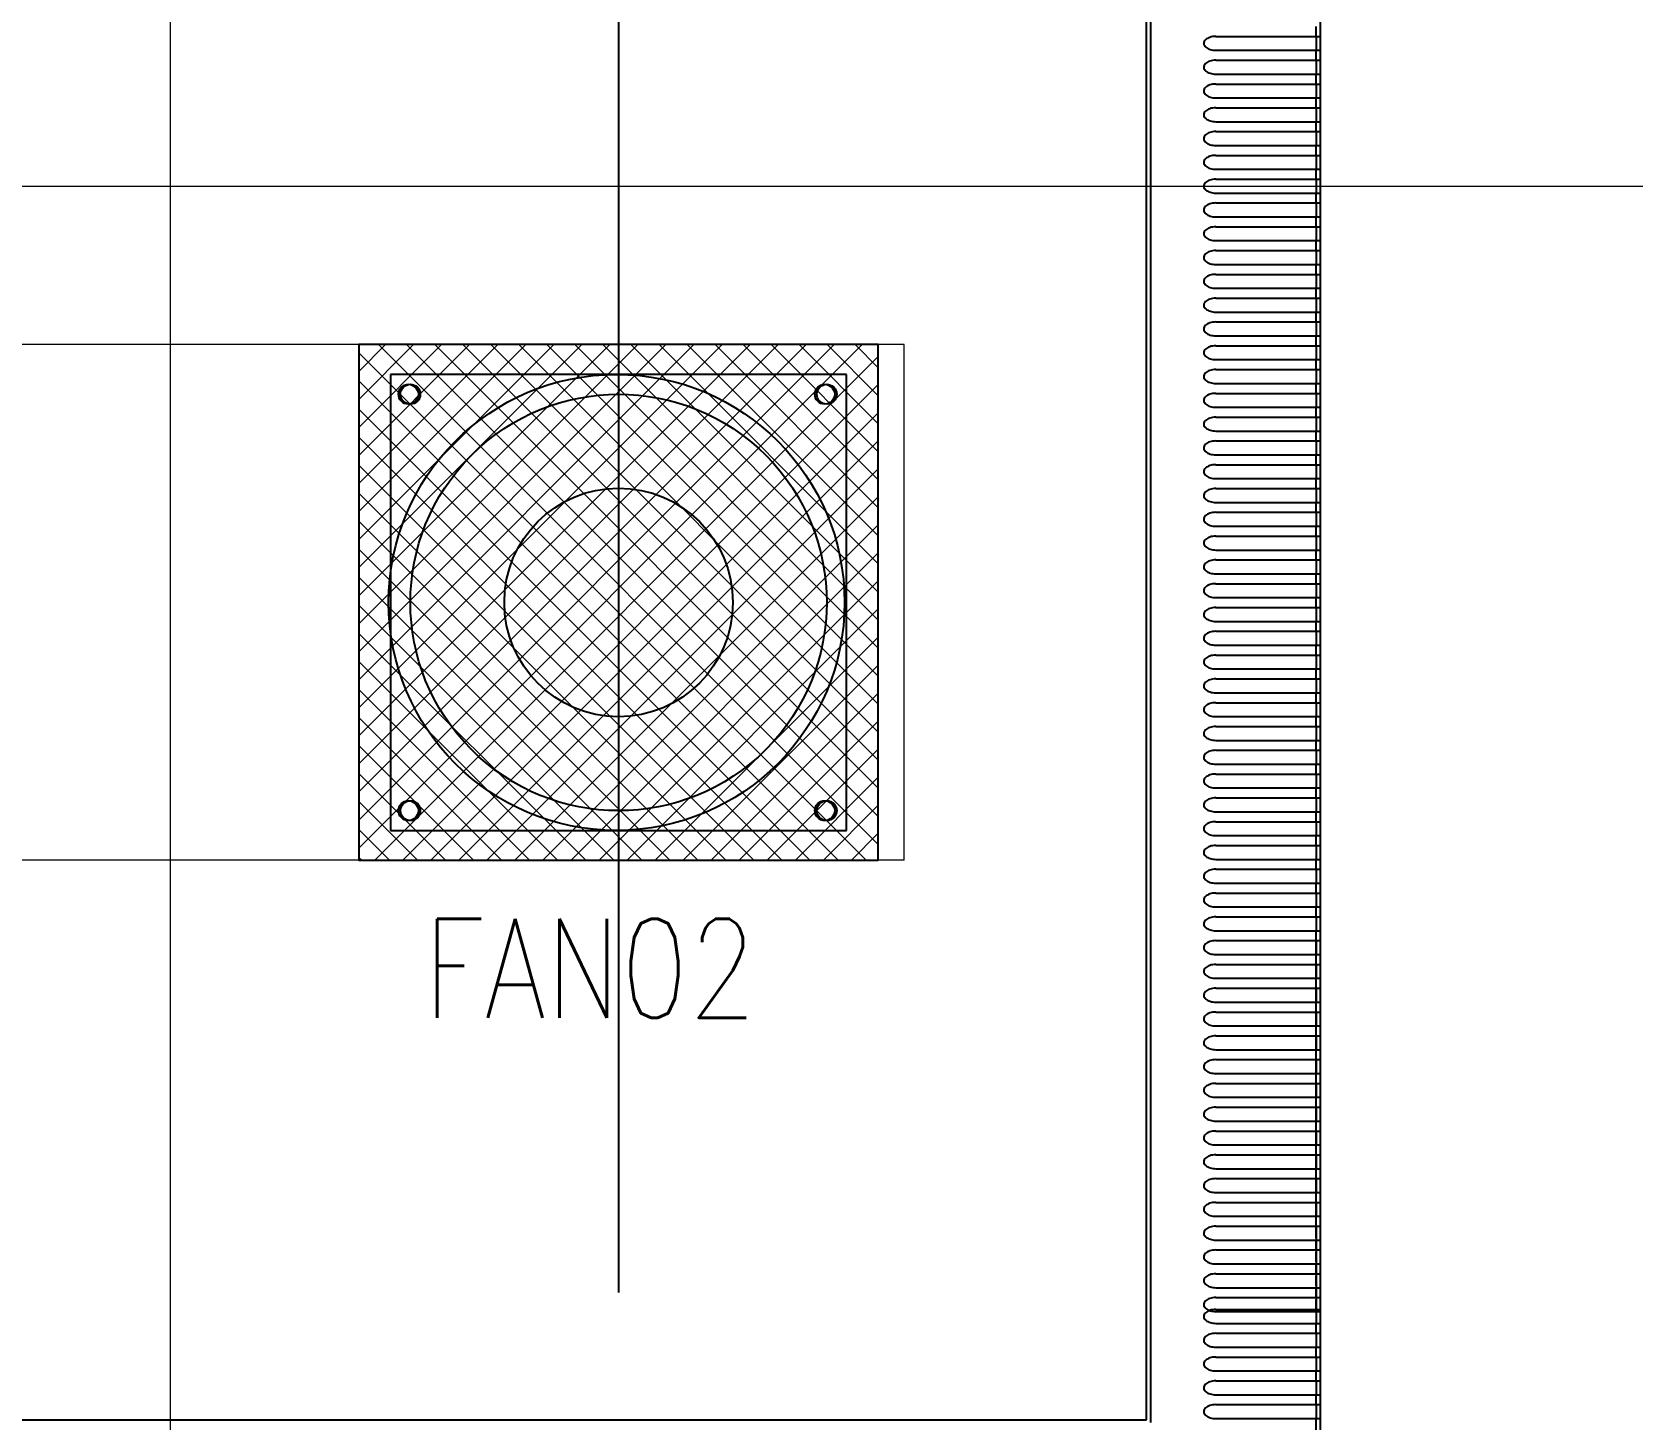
# Model space of a CAD drawing. Extents: x 81444 to 119867, y -54538 to -28747.
# Drawn here: x 84593.8 to 84997.5, y -44058.3 to -43708.3 of the extents above; entities that cross this region are included whole.
import ezdxf
from ezdxf.lldxf.tags import DXFTag

# ---------------------------------------------------------------- set-up
doc = ezdxf.new("R2010")
doc.units = 0
doc.header["$LTSCALE"] = 100
doc.header["$MEASUREMENT"] = 0
doc.layers.add('CABINET', color=7, linetype='Continuous')
doc.styles.add('ROMANS', font='romans', dxfattribs={"width": 0.8, "height": 2})
tags = doc.linetypes.add('CENTER', pattern=[2, 1.25, -0.25, 0.25, -0.25]).pattern_tags.tags
tags[10:11] = [DXFTag(74, 4), DXFTag(75, 0), DXFTag(340, '0'), DXFTag(46, 1.0), DXFTag(50, 0.0), DXFTag(44, 0.0), DXFTag(45, 0.0)]
tags[8:9] = [DXFTag(74, 4), DXFTag(75, 0), DXFTag(340, '0'), DXFTag(46, 1.0), DXFTag(50, 0.0), DXFTag(44, 0.0), DXFTag(45, 0.0)]
tags[6:7] = [DXFTag(74, 4), DXFTag(75, 0), DXFTag(340, '0'), DXFTag(46, 1.0), DXFTag(50, 0.0), DXFTag(44, 0.0), DXFTag(45, 0.0)]
tags[4:5] = [DXFTag(74, 4), DXFTag(75, 0), DXFTag(340, '0'), DXFTag(46, 1.0), DXFTag(50, 0.0), DXFTag(44, 0.0), DXFTag(45, 0.0)]
tags = doc.linetypes.add('HIDDEN', pattern=[0.375, 0.25, -0.125]).pattern_tags.tags
tags[6:7] = [DXFTag(74, 4), DXFTag(75, 0), DXFTag(340, '0'), DXFTag(46, 1.0), DXFTag(50, 0.0), DXFTag(44, 0.0), DXFTag(45, 0.0)]
tags[4:5] = [DXFTag(74, 4), DXFTag(75, 0), DXFTag(340, '0'), DXFTag(46, 1.0), DXFTag(50, 0.0), DXFTag(44, 0.0), DXFTag(45, 0.0)]

# ---------------------------------------------------------------- blocks, each defined once
blk = doc.blocks.new('风机')
at = {"color": 3}
for p, q in [((0, 0), (0, -115)), ((115, 0), (0, 0)), ((115, -115), (115, 0)), ((0, -115), (115, -115))]:
    blk.add_line(p, q, dxfattribs=at)
for centre, major_axis, start_param, end_param in [((5, -5), (1.77, 1.77), 2.356194490187731, 8.639379797367317), ((110, -5), (1.77, 1.77), 2.356194490188677, 8.639379797368264), ((57.5, -57.5), (37.12, 37.12), 2.356194490192193, 8.63937979737178), ((5, -110), (-1.77, 1.77), 0.785398, 7.068583), ((110, -110), (-1.77, 1.77), 0.785398, 7.068583)]:
    blk.add_ellipse(centre, major_axis=major_axis, ratio=1, start_param=start_param, end_param=end_param, dxfattribs=at)

msp = doc.modelspace()

# ---------------------------------------------------------------- hatches: boundary and pattern name
at = {"linetype": 'HIDDEN', "lineweight": 20}
h = msp.add_hatch(dxfattribs=at)
h.set_pattern_fill('ANSI37', color=256, scale=40, angle=180, style=2)
h.set_pattern_definition([(225, (80372.239, -25095.679), (3.5355339, -3.5355339), []), (315, (80372.239, -25095.679), (3.5355339, 3.5355339), [])])
h.paths.add_polyline_path([(84807.2, -43787.17), (84676.2, -43787.17), (84676.2, -43917.17), (84807.2, -43917.17)])

# ---------------------------------------------------------------- linework, layer by layer
at = {"color": 1, "linetype": 'CENTER', "lineweight": 20}
for p, q in [((84628.7, -44227.59), (84628.7, -43283.74)), ((84190.03, -43747.2), (85061.67, -43747.2))]:
    msp.add_line(p, q, dxfattribs=at)
at = {"color": 7, "linetype": 'Continuous'}
for p, q in [((84918.7, -44101.2), (84918.7, -43393.2)), ((84874.81, -44058.31), (84874.81, -43436.09)), ((84875.91, -44058.91), (84875.91, -43435.49)), ((84917.6, -43709.45), (84917.6, -43706.95)), ((84892.29, -43709.45), (84918.7, -43709.45)), ((84892.29, -43712.95), (84918.7, -43712.95)), ((84917.6, -43715.45), (84917.6, -43712.95)), ((84917.7, -43712.95), (84917.7, -43709.45)), ((84892.29, -43715.45), (84918.7, -43715.45)), ((84917.7, -43718.95), (84917.7, -43715.45)), ((84892.29, -43718.95), (84918.7, -43718.95)), ((84917.6, -43721.45), (84917.6, -43718.95)), ((84892.29, -43721.45), (84918.7, -43721.45)), ((84892.29, -43724.95), (84918.7, -43724.95)), ((84917.6, -43727.45), (84917.6, -43724.95)), ((84917.7, -43724.95), (84917.7, -43721.45)), ((84892.29, -43727.45), (84918.7, -43727.45)), ((84917.7, -43730.95), (84917.7, -43727.45)), ((84892.29, -43730.95), (84918.7, -43730.95)), ((84917.6, -43733.45), (84917.6, -43730.95)), ((84892.29, -43733.45), (84918.7, -43733.45)), ((84892.29, -43736.95), (84918.7, -43736.95)), ((84917.6, -43739.45), (84917.6, -43736.95)), ((84917.7, -43736.95), (84917.7, -43733.45)), ((84892.29, -43739.45), (84918.7, -43739.45)), ((84917.7, -43742.95), (84917.7, -43739.45)), ((84892.29, -43742.95), (84918.7, -43742.95)), ((84892.29, -43745.45), (84918.7, -43745.45)), ((84917.6, -43745.45), (84917.6, -43742.95)), ((84917.7, -43748.95), (84917.7, -43745.45)), ((84892.29, -43748.95), (84918.7, -43748.95)), ((84917.6, -43751.45), (84917.6, -43748.95)), ((84892.29, -43751.45), (84918.7, -43751.45)), ((84917.7, -43754.95), (84917.7, -43751.45)), ((84892.29, -43754.95), (84918.7, -43754.95)), ((84892.29, -43757.45), (84918.7, -43757.45)), ((84917.6, -43757.45), (84917.6, -43754.95)), ((84917.7, -43760.95), (84917.7, -43757.45)), ((84892.29, -43760.95), (84918.7, -43760.95)), ((84917.6, -43763.45), (84917.6, -43760.95)), ((84892.29, -43763.45), (84918.7, -43763.45)), ((84917.7, -43766.95), (84917.7, -43763.45)), ((84892.29, -43766.95), (84918.7, -43766.95)), ((84892.29, -43769.45), (84918.7, -43769.45)), ((84917.6, -43769.45), (84917.6, -43766.95)), ((84917.7, -43772.95), (84917.7, -43769.45)), ((84892.29, -43772.95), (84918.7, -43772.95)), ((84917.6, -43775.45), (84917.6, -43772.95)), ((84892.29, -43775.45), (84918.7, -43775.45)), ((84917.7, -43778.95), (84917.7, -43775.45)), ((84892.29, -43778.95), (84918.7, -43778.95)), ((84892.29, -43781.45), (84918.7, -43781.45)), ((84917.6, -43781.45), (84917.6, -43778.95)), ((84917.7, -43784.95), (84917.7, -43781.45)), ((84892.29, -43784.95), (84918.7, -43784.95)), ((84917.6, -43787.45), (84917.6, -43784.95)), ((84892.29, -43787.45), (84918.7, -43787.45)), ((84917.7, -43790.95), (84917.7, -43787.45)), ((84892.29, -43790.95), (84918.7, -43790.95)), ((84892.29, -43793.45), (84918.7, -43793.45)), ((84892.29, -43793.45), (84918.7, -43793.45)), ((84917.6, -43793.45), (84917.6, -43790.95)), ((84917.6, -43793.45), (84917.6, -43790.95)), ((84917.7, -43796.95), (84917.7, -43793.45)), ((84917.7, -43796.95), (84917.7, -43793.45)), ((84892.29, -43796.95), (84918.7, -43796.95)), ((84892.29, -43796.95), (84918.7, -43796.95)), ((84917.6, -43799.45), (84917.6, -43796.95)), ((84917.6, -43799.45), (84917.6, -43796.95)), ((84892.29, -43799.45), (84918.7, -43799.45)), ((84917.7, -43802.95), (84917.7, -43799.45)), ((84892.29, -43802.95), (84918.7, -43802.95)), ((84892.29, -43805.45), (84918.7, -43805.45)), ((84917.6, -43805.45), (84917.6, -43802.95)), ((84917.7, -43808.95), (84917.7, -43805.45)), ((84892.29, -43808.95), (84918.7, -43808.95)), ((84917.6, -43811.45), (84917.6, -43808.95)), ((84892.29, -43811.45), (84918.7, -43811.45)), ((84917.7, -43814.95), (84917.7, -43811.45)), ((84892.29, -43814.95), (84918.7, -43814.95)), ((84892.29, -43817.45), (84918.7, -43817.45)), ((84917.6, -43817.45), (84917.6, -43814.95)), ((84917.7, -43820.95), (84917.7, -43817.45)), ((84892.29, -43820.95), (84918.7, -43820.95)), ((84917.6, -43823.45), (84917.6, -43820.95)), ((84892.29, -43823.45), (84918.7, -43823.45)), ((84917.7, -43826.95), (84917.7, -43823.45)), ((84892.29, -43826.95), (84918.7, -43826.95)), ((84892.29, -43829.45), (84918.7, -43829.45)), ((84917.6, -43829.45), (84917.6, -43826.95)), ((84917.7, -43832.95), (84917.7, -43829.45)), ((84892.29, -43832.95), (84918.7, -43832.95)), ((84917.6, -43835.45), (84917.6, -43832.95)), ((84892.29, -43835.45), (84918.7, -43835.45)), ((84917.7, -43838.95), (84917.7, -43835.45)), ((84892.29, -43838.95), (84918.7, -43838.95)), ((84892.29, -43841.45), (84918.7, -43841.45)), ((84917.6, -43841.45), (84917.6, -43838.95)), ((84917.7, -43844.95), (84917.7, -43841.45)), ((84892.29, -43844.95), (84918.7, -43844.95)), ((84917.6, -43847.45), (84917.6, -43844.95)), ((84892.29, -43847.45), (84918.7, -43847.45)), ((84917.7, -43850.95), (84917.7, -43847.45)), ((84892.29, -43850.95), (84918.7, -43850.95)), ((84892.29, -43853.45), (84918.7, -43853.45)), ((84917.6, -43853.45), (84917.6, -43850.95)), ((84917.7, -43856.95), (84917.7, -43853.45)), ((84892.29, -43856.95), (84918.7, -43856.95)), ((84917.6, -43859.45), (84917.6, -43856.95)), ((84892.29, -43859.45), (84918.7, -43859.45)), ((84917.7, -43862.95), (84917.7, -43859.45)), ((84892.29, -43862.95), (84918.7, -43862.95)), ((84892.29, -43865.45), (84918.7, -43865.45)), ((84917.6, -43865.45), (84917.6, -43862.95)), ((84917.7, -43868.95), (84917.7, -43865.45)), ((84892.29, -43868.95), (84918.7, -43868.95)), ((84917.6, -43871.45), (84917.6, -43868.95)), ((84892.29, -43871.45), (84918.7, -43871.45)), ((84917.7, -43874.95), (84917.7, -43871.45)), ((84892.29, -43874.95), (84918.7, -43874.95)), ((84892.29, -43877.45), (84918.7, -43877.45)), ((84917.6, -43877.45), (84917.6, -43874.95)), ((84917.7, -43880.95), (84917.7, -43877.45)), ((84892.29, -43880.95), (84918.7, -43880.95)), ((84917.6, -43883.45), (84917.6, -43880.95)), ((84892.29, -43883.45), (84918.7, -43883.45)), ((84917.7, -43886.95), (84917.7, -43883.45)), ((84892.29, -43886.95), (84918.7, -43886.95)), ((84892.29, -43889.45), (84918.7, -43889.45)), ((84917.6, -43889.45), (84917.6, -43886.95)), ((84917.7, -43892.95), (84917.7, -43889.45)), ((84892.29, -43892.95), (84918.7, -43892.95)), ((84917.6, -43895.45), (84917.6, -43892.95)), ((84892.29, -43895.45), (84918.7, -43895.45)), ((84892.29, -43898.95), (84918.7, -43898.95)), ((84917.6, -43901.45), (84917.6, -43898.95)), ((84917.7, -43898.95), (84917.7, -43895.45)), ((84892.29, -43901.45), (84918.7, -43901.45)), ((84917.7, -43904.95), (84917.7, -43901.45)), ((84892.29, -43904.95), (84918.7, -43904.95)), ((84917.6, -43907.45), (84917.6, -43904.95)), ((84892.29, -43907.45), (84918.7, -43907.45)), ((84892.29, -43910.95), (84918.7, -43910.95)), ((84917.6, -43913.45), (84917.6, -43910.95)), ((84917.7, -43910.95), (84917.7, -43907.45)), ((84892.29, -43913.45), (84918.7, -43913.45)), ((84917.7, -43916.95), (84917.7, -43913.45)), ((84892.29, -43916.95), (84918.7, -43916.95)), ((84917.6, -43919.45), (84917.6, -43916.95)), ((84892.29, -43919.45), (84918.7, -43919.45)), ((84892.29, -43922.95), (84918.7, -43922.95)), ((84917.6, -43925.45), (84917.6, -43922.95)), ((84917.7, -43922.95), (84917.7, -43919.45)), ((84892.29, -43925.45), (84918.7, -43925.45)), ((84917.7, -43928.95), (84917.7, -43925.45)), ((84892.29, -43928.95), (84918.7, -43928.95)), ((84917.6, -43931.45), (84917.6, -43928.95)), ((84892.29, -43931.45), (84918.7, -43931.45)), ((84892.29, -43934.95), (84918.7, -43934.95)), ((84917.6, -44012.45), (84917.6, -43934.95)), ((84917.7, -43934.95), (84917.7, -43931.45)), ((84892.29, -43937.45), (84918.7, -43937.45)), ((84917.7, -43940.95), (84917.7, -43937.45)), ((84892.29, -43940.95), (84918.7, -43940.95)), ((84917.6, -43943.45), (84917.6, -43940.95)), ((84892.29, -43943.45), (84918.7, -43943.45)), ((84892.29, -43946.95), (84918.7, -43946.95)), ((84917.6, -43949.45), (84917.6, -43946.95)), ((84917.7, -43946.95), (84917.7, -43943.45)), ((84892.29, -43949.45), (84918.7, -43949.45)), ((84917.7, -43952.95), (84917.7, -43949.45)), ((84892.29, -43952.95), (84918.7, -43952.95)), ((84892.29, -43955.45), (84918.7, -43955.45)), ((84917.6, -43955.45), (84917.6, -43952.95)), ((84917.7, -43958.95), (84917.7, -43955.45)), ((84892.29, -43958.95), (84918.7, -43958.95)), ((84917.6, -43961.45), (84917.6, -43958.95)), ((84892.29, -43961.45), (84918.7, -43961.45)), ((84917.7, -43964.95), (84917.7, -43961.45)), ((84892.29, -43964.95), (84918.7, -43964.95)), ((84892.29, -43967.45), (84918.7, -43967.45)), ((84917.6, -43967.45), (84917.6, -43964.95)), ((84917.7, -43970.95), (84917.7, -43967.45)), ((84892.29, -43970.95), (84918.7, -43970.95)), ((84917.6, -43973.45), (84917.6, -43970.95)), ((84892.29, -43973.45), (84918.7, -43973.45)), ((84917.7, -43976.95), (84917.7, -43973.45)), ((84892.29, -43976.95), (84918.7, -43976.95)), ((84892.29, -43979.45), (84918.7, -43979.45)), ((84917.6, -43979.45), (84917.6, -43976.95)), ((84917.7, -43982.95), (84917.7, -43979.45)), ((84892.29, -43982.95), (84918.7, -43982.95)), ((84892.29, -43985.45), (84918.7, -43985.45)), ((84917.7, -43988.95), (84917.7, -43985.45)), ((84892.29, -43988.95), (84918.7, -43988.95)), ((84892.29, -43991.45), (84918.7, -43991.45)), ((84917.6, -43991.45), (84917.6, -43988.95)), ((84917.7, -43994.95), (84917.7, -43991.45)), ((84892.29, -43994.95), (84918.7, -43994.95)), ((84917.6, -43997.45), (84917.6, -43994.95)), ((84892.29, -43997.45), (84918.7, -43997.45)), ((84917.7, -44000.95), (84917.7, -43997.45)), ((84892.29, -44000.95), (84918.7, -44000.95)), ((84892.29, -44003.45), (84918.7, -44003.45)), ((84917.6, -44003.45), (84917.6, -44000.95)), ((84917.7, -44006.95), (84917.7, -44003.45)), ((84892.29, -44006.95), (84918.7, -44006.95)), ((84917.6, -44009.45), (84917.6, -44006.95)), ((84892.29, -44009.45), (84918.7, -44009.45)), ((84917.7, -44012.95), (84917.7, -44009.45)), ((84892.29, -44012.95), (84918.7, -44012.95)), ((84892.29, -44015.45), (84918.7, -44015.45)), ((84917.6, -44015.45), (84917.6, -44012.95)), ((84917.6, -44018.45), (84917.6, -44015.95)), ((84917.7, -44015.95), (84917.7, -44012.45)), ((84917.7, -44018.95), (84917.7, -44015.45)), ((84892.29, -44018.95), (84918.7, -44018.95)), ((84917.6, -44021.45), (84917.6, -44018.95)), ((84917.7, -44021.95), (84917.7, -44018.45)), ((84892.29, -44021.45), (84918.7, -44021.45)), ((84917.6, -44024.45), (84917.6, -44021.95)), ((84917.7, -44024.95), (84917.7, -44021.45)), ((84892.29, -44024.95), (84918.7, -44024.95)), ((84892.29, -44027.45), (84918.7, -44027.45)), ((84917.6, -44027.45), (84917.6, -44024.95)), ((84917.6, -44030.45), (84917.6, -44027.95)), ((84917.7, -44027.95), (84917.7, -44024.45)), ((84917.7, -44030.95), (84917.7, -44027.45)), ((84892.29, -44030.45), (84918.7, -44030.45)), ((84892.29, -44030.95), (84918.7, -44030.95)), ((84917.7, -44033.95), (84917.7, -44030.45)), ((84892.29, -44033.95), (84918.7, -44033.95)), ((84917.6, -44036.45), (84917.6, -44033.95)), ((84892.29, -44036.45), (84918.7, -44036.45)), ((84892.29, -44039.95), (84918.7, -44039.95)), ((84917.6, -44042.45), (84917.6, -44039.95)), ((84917.7, -44039.95), (84917.7, -44036.45)), ((84892.29, -44042.45), (84918.7, -44042.45)), ((84917.7, -44045.95), (84917.7, -44042.45)), ((84892.29, -44045.95), (84918.7, -44045.95)), ((84917.6, -44048.45), (84917.6, -44045.95)), ((84892.29, -44048.45), (84918.7, -44048.45)), ((84892.29, -44051.95), (84918.7, -44051.95)), ((84917.6, -44054.45), (84917.6, -44051.95)), ((84917.7, -44051.95), (84917.7, -44048.45)), ((84892.29, -44054.45), (84918.7, -44054.45)), ((84917.7, -44057.95), (84917.7, -44054.45)), ((84382.59, -44058.31), (84874.81, -44058.31)), ((84892.29, -44057.95), (84918.7, -44057.95)), ((84917.6, -44100.6), (84917.6, -44057.95))]:
    msp.add_line(p, q, dxfattribs=at)
at = {"color": 5, "linetype": 'HIDDEN', "lineweight": 15, "ltscale": 30}
for p, q in [((84813.7, -43787.17), (84443.7, -43787.17)), ((84813.7, -43917.17), (84813.7, -43787.17)), ((84813.7, -43917.17), (84443.7, -43917.17))]:
    msp.add_line(p, q, dxfattribs=at)
at = {"linetype": 'HIDDEN'}
msp.add_lwpolyline([(84807.2, -43787.17), (84676.2, -43787.17), (84676.2, -43917.17), (84807.2, -43917.17)], close=True, dxfattribs=at)
at = {"color": 7, "linetype": 'HIDDEN'}
for centre, radius in [((84741.2, -43852.17), 57.5), ((84688.7, -43799.67), 2.5), ((84793.7, -43799.67), 2.5), ((84688.7, -43904.67), 2.5), ((84793.7, -43904.67), 2.5)]:
    msp.add_circle(centre, radius, dxfattribs=at)
at = {"color": 7, "linetype": 'Continuous', "start_tangent": (-0.999961, -0.008789), "end_tangent": (0.999962, -0.008666)}
for points in [[(84892.29, -43709.45), (84891.5, -43709.51), (84890.8, -43709.68), (84890.19, -43709.94), (84889.7, -43710.29), (84889.36, -43710.75), (84889.26, -43711.28), (84889.42, -43711.77), (84889.78, -43712.18), (84890.27, -43712.51), (84890.86, -43712.75), (84891.53, -43712.9), (84892.29, -43712.95)], [(84892.29, -43715.45), (84891.5, -43715.51), (84890.8, -43715.68), (84890.19, -43715.94), (84889.7, -43716.29), (84889.36, -43716.75), (84889.26, -43717.28), (84889.42, -43717.77), (84889.78, -43718.18), (84890.27, -43718.51), (84890.86, -43718.75), (84891.53, -43718.9), (84892.29, -43718.95)], [(84892.29, -43721.45), (84891.5, -43721.51), (84890.8, -43721.68), (84890.19, -43721.94), (84889.7, -43722.29), (84889.36, -43722.75), (84889.26, -43723.28), (84889.42, -43723.77), (84889.78, -43724.18), (84890.27, -43724.51), (84890.86, -43724.75), (84891.53, -43724.9), (84892.29, -43724.95)], [(84892.29, -43727.45), (84891.5, -43727.51), (84890.8, -43727.68), (84890.19, -43727.94), (84889.7, -43728.29), (84889.36, -43728.75), (84889.26, -43729.28), (84889.42, -43729.77), (84889.78, -43730.18), (84890.27, -43730.51), (84890.86, -43730.75), (84891.53, -43730.9), (84892.29, -43730.95)], [(84892.29, -43733.45), (84891.5, -43733.51), (84890.8, -43733.68), (84890.19, -43733.94), (84889.7, -43734.29), (84889.36, -43734.75), (84889.26, -43735.28), (84889.42, -43735.77), (84889.78, -43736.18), (84890.27, -43736.51), (84890.86, -43736.75), (84891.53, -43736.9), (84892.29, -43736.95)], [(84892.29, -43739.45), (84891.5, -43739.51), (84890.8, -43739.68), (84890.19, -43739.94), (84889.7, -43740.29), (84889.36, -43740.75), (84889.26, -43741.28), (84889.42, -43741.77), (84889.78, -43742.18), (84890.27, -43742.51), (84890.86, -43742.75), (84891.53, -43742.9), (84892.29, -43742.95)], [(84892.29, -43745.45), (84891.5, -43745.51), (84890.8, -43745.68), (84890.19, -43745.94), (84889.7, -43746.29), (84889.36, -43746.75), (84889.26, -43747.28), (84889.42, -43747.77), (84889.78, -43748.18), (84890.27, -43748.51), (84890.86, -43748.75), (84891.53, -43748.9), (84892.29, -43748.95)], [(84892.29, -43751.45), (84891.5, -43751.51), (84890.8, -43751.68), (84890.19, -43751.94), (84889.7, -43752.29), (84889.36, -43752.75), (84889.26, -43753.28), (84889.42, -43753.77), (84889.78, -43754.18), (84890.27, -43754.51), (84890.86, -43754.75), (84891.53, -43754.9), (84892.29, -43754.95)], [(84892.29, -43757.45), (84891.5, -43757.51), (84890.8, -43757.68), (84890.19, -43757.94), (84889.7, -43758.29), (84889.36, -43758.75), (84889.26, -43759.28), (84889.42, -43759.77), (84889.78, -43760.18), (84890.27, -43760.51), (84890.86, -43760.75), (84891.53, -43760.9), (84892.29, -43760.95)], [(84892.29, -43763.45), (84891.5, -43763.51), (84890.8, -43763.68), (84890.19, -43763.94), (84889.7, -43764.29), (84889.36, -43764.75), (84889.26, -43765.28), (84889.42, -43765.77), (84889.78, -43766.18), (84890.27, -43766.51), (84890.86, -43766.75), (84891.53, -43766.9), (84892.29, -43766.95)], [(84892.29, -43769.45), (84891.5, -43769.51), (84890.8, -43769.68), (84890.19, -43769.94), (84889.7, -43770.29), (84889.36, -43770.75), (84889.26, -43771.28), (84889.42, -43771.77), (84889.78, -43772.18), (84890.27, -43772.51), (84890.86, -43772.75), (84891.53, -43772.9), (84892.29, -43772.95)], [(84892.29, -43775.45), (84891.5, -43775.51), (84890.8, -43775.68), (84890.19, -43775.94), (84889.7, -43776.29), (84889.36, -43776.75), (84889.26, -43777.28), (84889.42, -43777.77), (84889.78, -43778.18), (84890.27, -43778.51), (84890.86, -43778.75), (84891.53, -43778.9), (84892.29, -43778.95)], [(84892.29, -43781.45), (84891.5, -43781.51), (84890.8, -43781.68), (84890.19, -43781.94), (84889.7, -43782.29), (84889.36, -43782.75), (84889.26, -43783.28), (84889.42, -43783.77), (84889.78, -43784.18), (84890.27, -43784.51), (84890.86, -43784.75), (84891.53, -43784.9), (84892.29, -43784.95)], [(84892.29, -43787.45), (84891.5, -43787.51), (84890.8, -43787.68), (84890.19, -43787.94), (84889.7, -43788.29), (84889.36, -43788.75), (84889.26, -43789.28), (84889.42, -43789.77), (84889.78, -43790.18), (84890.27, -43790.51), (84890.86, -43790.75), (84891.53, -43790.9), (84892.29, -43790.95)], [(84892.29, -43793.45), (84891.5, -43793.51), (84890.8, -43793.68), (84890.19, -43793.94), (84889.7, -43794.29), (84889.36, -43794.75), (84889.26, -43795.28), (84889.42, -43795.77), (84889.78, -43796.18), (84890.27, -43796.51), (84890.86, -43796.75), (84891.53, -43796.9), (84892.29, -43796.95)], [(84892.29, -43793.45), (84891.5, -43793.51), (84890.8, -43793.68), (84890.19, -43793.94), (84889.7, -43794.29), (84889.36, -43794.75), (84889.26, -43795.28), (84889.42, -43795.77), (84889.78, -43796.18), (84890.27, -43796.51), (84890.86, -43796.75), (84891.53, -43796.9), (84892.29, -43796.95)], [(84892.29, -43799.45), (84891.5, -43799.51), (84890.8, -43799.68), (84890.19, -43799.94), (84889.7, -43800.29), (84889.36, -43800.75), (84889.26, -43801.28), (84889.42, -43801.77), (84889.78, -43802.18), (84890.27, -43802.51), (84890.86, -43802.75), (84891.53, -43802.9), (84892.29, -43802.95)], [(84892.29, -43805.45), (84891.5, -43805.51), (84890.8, -43805.68), (84890.19, -43805.94), (84889.7, -43806.29), (84889.36, -43806.75), (84889.26, -43807.28), (84889.42, -43807.77), (84889.78, -43808.18), (84890.27, -43808.51), (84890.86, -43808.75), (84891.53, -43808.9), (84892.29, -43808.95)], [(84892.29, -43811.45), (84891.5, -43811.51), (84890.8, -43811.68), (84890.19, -43811.94), (84889.7, -43812.29), (84889.36, -43812.75), (84889.26, -43813.28), (84889.42, -43813.77), (84889.78, -43814.18), (84890.27, -43814.51), (84890.86, -43814.75), (84891.53, -43814.9), (84892.29, -43814.95)], [(84892.29, -43817.45), (84891.5, -43817.51), (84890.8, -43817.68), (84890.19, -43817.94), (84889.7, -43818.29), (84889.36, -43818.75), (84889.26, -43819.28), (84889.42, -43819.77), (84889.78, -43820.18), (84890.27, -43820.51), (84890.86, -43820.75), (84891.53, -43820.9), (84892.29, -43820.95)], [(84892.29, -43823.45), (84891.5, -43823.51), (84890.8, -43823.68), (84890.19, -43823.94), (84889.7, -43824.29), (84889.36, -43824.75), (84889.26, -43825.28), (84889.42, -43825.77), (84889.78, -43826.18), (84890.27, -43826.51), (84890.86, -43826.75), (84891.53, -43826.9), (84892.29, -43826.95)], [(84892.29, -43829.45), (84891.5, -43829.51), (84890.8, -43829.68), (84890.19, -43829.94), (84889.7, -43830.29), (84889.36, -43830.75), (84889.26, -43831.28), (84889.42, -43831.77), (84889.78, -43832.18), (84890.27, -43832.51), (84890.86, -43832.75), (84891.53, -43832.9), (84892.29, -43832.95)], [(84892.29, -43835.45), (84891.5, -43835.51), (84890.8, -43835.68), (84890.19, -43835.94), (84889.7, -43836.29), (84889.36, -43836.75), (84889.26, -43837.28), (84889.42, -43837.77), (84889.78, -43838.18), (84890.27, -43838.51), (84890.86, -43838.75), (84891.53, -43838.9), (84892.29, -43838.95)], [(84892.29, -43841.45), (84891.5, -43841.51), (84890.8, -43841.68), (84890.19, -43841.94), (84889.7, -43842.29), (84889.36, -43842.75), (84889.26, -43843.28), (84889.42, -43843.77), (84889.78, -43844.18), (84890.27, -43844.51), (84890.86, -43844.75), (84891.53, -43844.9), (84892.29, -43844.95)], [(84892.29, -43847.45), (84891.5, -43847.51), (84890.8, -43847.68), (84890.19, -43847.94), (84889.7, -43848.29), (84889.36, -43848.75), (84889.26, -43849.28), (84889.42, -43849.77), (84889.78, -43850.18), (84890.27, -43850.51), (84890.86, -43850.75), (84891.53, -43850.9), (84892.29, -43850.95)], [(84892.29, -43853.45), (84891.5, -43853.51), (84890.8, -43853.68), (84890.19, -43853.94), (84889.7, -43854.29), (84889.36, -43854.75), (84889.26, -43855.28), (84889.42, -43855.77), (84889.78, -43856.18), (84890.27, -43856.51), (84890.86, -43856.75), (84891.53, -43856.9), (84892.29, -43856.95)], [(84892.29, -43859.45), (84891.5, -43859.51), (84890.8, -43859.68), (84890.19, -43859.94), (84889.7, -43860.29), (84889.36, -43860.75), (84889.26, -43861.28), (84889.42, -43861.77), (84889.78, -43862.18), (84890.27, -43862.51), (84890.86, -43862.75), (84891.53, -43862.9), (84892.29, -43862.95)], [(84892.29, -43865.45), (84891.5, -43865.51), (84890.8, -43865.68), (84890.19, -43865.94), (84889.7, -43866.29), (84889.36, -43866.75), (84889.26, -43867.28), (84889.42, -43867.77), (84889.78, -43868.18), (84890.27, -43868.51), (84890.86, -43868.75), (84891.53, -43868.9), (84892.29, -43868.95)], [(84892.29, -43871.45), (84891.5, -43871.51), (84890.8, -43871.68), (84890.19, -43871.94), (84889.7, -43872.29), (84889.36, -43872.75), (84889.26, -43873.28), (84889.42, -43873.77), (84889.78, -43874.18), (84890.27, -43874.51), (84890.86, -43874.75), (84891.53, -43874.9), (84892.29, -43874.95)], [(84892.29, -43877.45), (84891.5, -43877.51), (84890.8, -43877.68), (84890.19, -43877.94), (84889.7, -43878.29), (84889.36, -43878.75), (84889.26, -43879.28), (84889.42, -43879.77), (84889.78, -43880.18), (84890.27, -43880.51), (84890.86, -43880.75), (84891.53, -43880.9), (84892.29, -43880.95)], [(84892.29, -43883.45), (84891.5, -43883.51), (84890.8, -43883.68), (84890.19, -43883.94), (84889.7, -43884.29), (84889.36, -43884.75), (84889.26, -43885.28), (84889.42, -43885.77), (84889.78, -43886.18), (84890.27, -43886.51), (84890.86, -43886.75), (84891.53, -43886.9), (84892.29, -43886.95)], [(84892.29, -43889.45), (84891.5, -43889.51), (84890.8, -43889.68), (84890.19, -43889.94), (84889.7, -43890.29), (84889.36, -43890.75), (84889.26, -43891.28), (84889.42, -43891.77), (84889.78, -43892.18), (84890.27, -43892.51), (84890.86, -43892.75), (84891.53, -43892.9), (84892.29, -43892.95)], [(84892.29, -43895.45), (84891.5, -43895.51), (84890.8, -43895.68), (84890.19, -43895.94), (84889.7, -43896.29), (84889.36, -43896.75), (84889.26, -43897.28), (84889.42, -43897.77), (84889.78, -43898.18), (84890.27, -43898.51), (84890.86, -43898.75), (84891.53, -43898.9), (84892.29, -43898.95)], [(84892.29, -43901.45), (84891.5, -43901.51), (84890.8, -43901.68), (84890.19, -43901.94), (84889.7, -43902.29), (84889.36, -43902.75), (84889.26, -43903.28), (84889.42, -43903.77), (84889.78, -43904.18), (84890.27, -43904.51), (84890.86, -43904.75), (84891.53, -43904.9), (84892.29, -43904.95)], [(84892.29, -43907.45), (84891.5, -43907.51), (84890.8, -43907.68), (84890.19, -43907.94), (84889.7, -43908.29), (84889.36, -43908.75), (84889.26, -43909.28), (84889.42, -43909.77), (84889.78, -43910.18), (84890.27, -43910.51), (84890.86, -43910.75), (84891.53, -43910.9), (84892.29, -43910.95)], [(84892.29, -43913.45), (84891.5, -43913.51), (84890.8, -43913.68), (84890.19, -43913.94), (84889.7, -43914.29), (84889.36, -43914.75), (84889.26, -43915.28), (84889.42, -43915.77), (84889.78, -43916.18), (84890.27, -43916.51), (84890.86, -43916.75), (84891.53, -43916.9), (84892.29, -43916.95)], [(84892.29, -43919.45), (84891.5, -43919.51), (84890.8, -43919.68), (84890.19, -43919.94), (84889.7, -43920.29), (84889.36, -43920.75), (84889.26, -43921.28), (84889.42, -43921.77), (84889.78, -43922.18), (84890.27, -43922.51), (84890.86, -43922.75), (84891.53, -43922.9), (84892.29, -43922.95)], [(84892.29, -43925.45), (84891.5, -43925.51), (84890.8, -43925.68), (84890.19, -43925.94), (84889.7, -43926.29), (84889.36, -43926.75), (84889.26, -43927.28), (84889.42, -43927.77), (84889.78, -43928.18), (84890.27, -43928.51), (84890.86, -43928.75), (84891.53, -43928.9), (84892.29, -43928.95)], [(84892.29, -43931.45), (84891.5, -43931.51), (84890.8, -43931.68), (84890.19, -43931.94), (84889.7, -43932.29), (84889.36, -43932.75), (84889.26, -43933.28), (84889.42, -43933.77), (84889.78, -43934.18), (84890.27, -43934.51), (84890.86, -43934.75), (84891.53, -43934.9), (84892.29, -43934.95)], [(84892.29, -43937.45), (84891.5, -43937.51), (84890.8, -43937.68), (84890.19, -43937.94), (84889.7, -43938.29), (84889.36, -43938.75), (84889.26, -43939.28), (84889.42, -43939.77), (84889.78, -43940.18), (84890.27, -43940.51), (84890.86, -43940.75), (84891.53, -43940.9), (84892.29, -43940.95)], [(84892.29, -43943.45), (84891.5, -43943.51), (84890.8, -43943.68), (84890.19, -43943.94), (84889.7, -43944.29), (84889.36, -43944.75), (84889.26, -43945.28), (84889.42, -43945.77), (84889.78, -43946.18), (84890.27, -43946.51), (84890.86, -43946.75), (84891.53, -43946.9), (84892.29, -43946.95)], [(84892.29, -43949.45), (84891.5, -43949.51), (84890.8, -43949.68), (84890.19, -43949.94), (84889.7, -43950.29), (84889.36, -43950.75), (84889.26, -43951.28), (84889.42, -43951.77), (84889.78, -43952.18), (84890.27, -43952.51), (84890.86, -43952.75), (84891.53, -43952.9), (84892.29, -43952.95)], [(84892.29, -43955.45), (84891.5, -43955.51), (84890.8, -43955.68), (84890.19, -43955.94), (84889.7, -43956.29), (84889.36, -43956.75), (84889.26, -43957.28), (84889.42, -43957.77), (84889.78, -43958.18), (84890.27, -43958.51), (84890.86, -43958.75), (84891.53, -43958.9), (84892.29, -43958.95)], [(84892.29, -43961.45), (84891.5, -43961.51), (84890.8, -43961.68), (84890.19, -43961.94), (84889.7, -43962.29), (84889.36, -43962.75), (84889.26, -43963.28), (84889.42, -43963.77), (84889.78, -43964.18), (84890.27, -43964.51), (84890.86, -43964.75), (84891.53, -43964.9), (84892.29, -43964.95)], [(84892.29, -43967.45), (84891.5, -43967.51), (84890.8, -43967.68), (84890.19, -43967.94), (84889.7, -43968.29), (84889.36, -43968.75), (84889.26, -43969.28), (84889.42, -43969.77), (84889.78, -43970.18), (84890.27, -43970.51), (84890.86, -43970.75), (84891.53, -43970.9), (84892.29, -43970.95)], [(84892.29, -43973.45), (84891.5, -43973.51), (84890.8, -43973.68), (84890.19, -43973.94), (84889.7, -43974.29), (84889.36, -43974.75), (84889.26, -43975.28), (84889.42, -43975.77), (84889.78, -43976.18), (84890.27, -43976.51), (84890.86, -43976.75), (84891.53, -43976.9), (84892.29, -43976.95)], [(84892.29, -43979.45), (84891.5, -43979.51), (84890.8, -43979.68), (84890.19, -43979.94), (84889.7, -43980.29), (84889.36, -43980.75), (84889.26, -43981.28), (84889.42, -43981.77), (84889.78, -43982.18), (84890.27, -43982.51), (84890.86, -43982.75), (84891.53, -43982.9), (84892.29, -43982.95)], [(84892.29, -43985.45), (84891.5, -43985.51), (84890.8, -43985.68), (84890.19, -43985.94), (84889.7, -43986.29), (84889.36, -43986.75), (84889.26, -43987.28), (84889.42, -43987.77), (84889.78, -43988.18), (84890.27, -43988.51), (84890.86, -43988.75), (84891.53, -43988.9), (84892.29, -43988.95)], [(84892.29, -43991.45), (84891.5, -43991.51), (84890.8, -43991.68), (84890.19, -43991.94), (84889.7, -43992.29), (84889.36, -43992.75), (84889.26, -43993.28), (84889.42, -43993.77), (84889.78, -43994.18), (84890.27, -43994.51), (84890.86, -43994.75), (84891.53, -43994.9), (84892.29, -43994.95)], [(84892.29, -43997.45), (84891.5, -43997.51), (84890.8, -43997.68), (84890.19, -43997.94), (84889.7, -43998.29), (84889.36, -43998.75), (84889.26, -43999.28), (84889.42, -43999.77), (84889.78, -44000.18), (84890.27, -44000.51), (84890.86, -44000.75), (84891.53, -44000.9), (84892.29, -44000.95)], [(84892.29, -44003.45), (84891.5, -44003.51), (84890.8, -44003.68), (84890.19, -44003.94), (84889.7, -44004.29), (84889.36, -44004.75), (84889.26, -44005.28), (84889.42, -44005.77), (84889.78, -44006.18), (84890.27, -44006.51), (84890.86, -44006.75), (84891.53, -44006.9), (84892.29, -44006.95)], [(84892.29, -44009.45), (84891.5, -44009.51), (84890.8, -44009.68), (84890.19, -44009.94), (84889.7, -44010.29), (84889.36, -44010.75), (84889.26, -44011.28), (84889.42, -44011.77), (84889.78, -44012.18), (84890.27, -44012.51), (84890.86, -44012.75), (84891.53, -44012.9), (84892.29, -44012.95)], [(84892.29, -44015.45), (84891.5, -44015.51), (84890.8, -44015.68), (84890.19, -44015.94), (84889.7, -44016.29), (84889.36, -44016.75), (84889.26, -44017.28), (84889.42, -44017.77), (84889.78, -44018.18), (84890.27, -44018.51), (84890.86, -44018.75), (84891.53, -44018.9), (84892.29, -44018.95)], [(84892.29, -44021.45), (84891.5, -44021.51), (84890.8, -44021.68), (84890.19, -44021.94), (84889.7, -44022.29), (84889.36, -44022.75), (84889.26, -44023.28), (84889.42, -44023.77), (84889.78, -44024.18), (84890.27, -44024.51), (84890.86, -44024.75), (84891.53, -44024.9), (84892.29, -44024.95)], [(84892.29, -44027.45), (84891.5, -44027.51), (84890.8, -44027.68), (84890.19, -44027.94), (84889.7, -44028.29), (84889.36, -44028.75), (84889.26, -44029.28), (84889.42, -44029.77), (84889.78, -44030.18), (84890.27, -44030.51), (84890.86, -44030.75), (84891.53, -44030.9), (84892.29, -44030.95)], [(84892.29, -44030.45), (84891.5, -44030.51), (84890.8, -44030.68), (84890.19, -44030.94), (84889.7, -44031.29), (84889.36, -44031.75), (84889.26, -44032.28), (84889.42, -44032.77), (84889.78, -44033.18), (84890.27, -44033.51), (84890.86, -44033.75), (84891.53, -44033.9), (84892.29, -44033.95)], [(84892.29, -44036.45), (84891.5, -44036.51), (84890.8, -44036.68), (84890.19, -44036.94), (84889.7, -44037.29), (84889.36, -44037.75), (84889.26, -44038.28), (84889.42, -44038.77), (84889.78, -44039.18), (84890.27, -44039.51), (84890.86, -44039.75), (84891.53, -44039.9), (84892.29, -44039.95)], [(84892.29, -44042.45), (84891.5, -44042.51), (84890.8, -44042.68), (84890.19, -44042.94), (84889.7, -44043.29), (84889.36, -44043.75), (84889.26, -44044.28), (84889.42, -44044.77), (84889.78, -44045.18), (84890.27, -44045.51), (84890.86, -44045.75), (84891.53, -44045.9), (84892.29, -44045.95)], [(84892.29, -44048.45), (84891.5, -44048.51), (84890.8, -44048.68), (84890.19, -44048.94), (84889.7, -44049.29), (84889.36, -44049.75), (84889.26, -44050.28), (84889.42, -44050.77), (84889.78, -44051.18), (84890.27, -44051.51), (84890.86, -44051.75), (84891.53, -44051.9), (84892.29, -44051.95)], [(84892.29, -44054.45), (84891.5, -44054.51), (84890.8, -44054.68), (84890.19, -44054.94), (84889.7, -44055.29), (84889.36, -44055.75), (84889.26, -44056.28), (84889.42, -44056.77), (84889.78, -44057.18), (84890.27, -44057.51), (84890.86, -44057.75), (84891.53, -44057.9), (84892.29, -44057.95)]]:
    msp.add_spline(points, degree=3, dxfattribs=at)
at = {"layer": 'CABINET', "color": 1, "linetype": 'CENTER'}
msp.add_line((84741.7, -43478), (84741.7, -44026.14), dxfattribs=at)
at = {"layer": 'CABINET', "color": 3, "linetype": 'CENTER'}
msp.add_circle((84741.7, -43852.17), 28.81, dxfattribs=at)

# ---------------------------------------------------------------- block references
at = {"color": 3}
msp.add_blockref('风机', (84684.2, -43794.67), dxfattribs=at)

# ---------------------------------------------------------------- texts
at = {"color": 7, "style": 'ROMANS', "width": 0.8}
msp.add_text('FAN02', height=25, dxfattribs=at).set_placement((84692.48, -43956.91))

doc.saveas('drawing.dxf')
